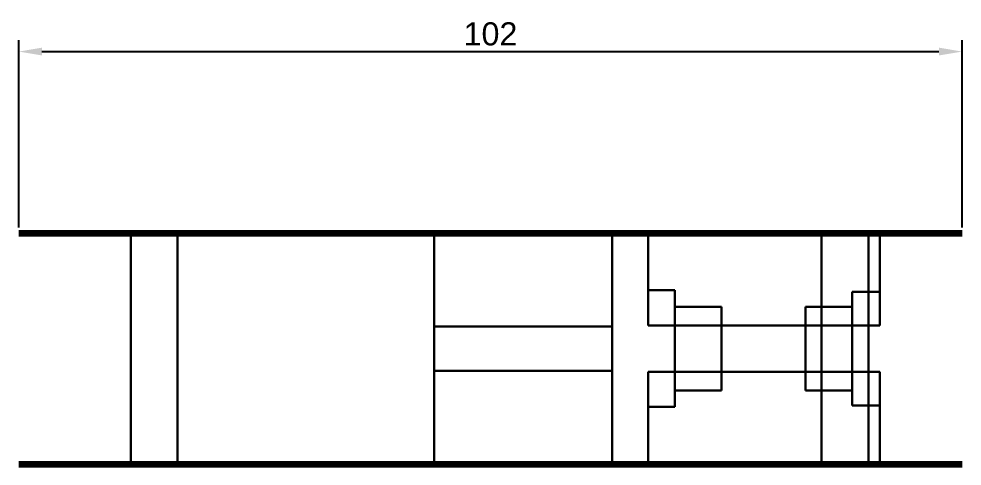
# Model space of a CAD drawing. Header units: millimetres. Extents: x 2180 to 2282, y 1158 to 1302.
# Drawn here: x 2180.4 to 2282.4, y 1253.6 to 1302 of the extents above; entities that cross this region are included whole.
import ezdxf

# ---------------------------------------------------------------- set-up
doc = ezdxf.new("R2010")
doc.units = ezdxf.units.MM
for name, color, linetype in [('BottomLayer', 5, 'Continuous'), ('BottomSolder', 6, 'Continuous'), ('MultiLayer', 9, 'Continuous'), ('TopOverlay', 40, 'Continuous')]:
    doc.layers.add(name, color=color, linetype=linetype)
doc.styles.get("Standard").update_dxf_attribs({"font": 'arial.ttf'})
doc.dimstyles.new('ISO-25', dxfattribs={"dimtxt": 2.5, "dimasz": 2.5, "dimexe": 1.25, "dimexo": 0.625, "dimtad": 1, "dimtxsty": 'Standard', "dimcen": 2.5, "dimadec": 0, "dimazin": 0, "dimtfac": 1, "dimtmove": 0, "dimatfit": 3, "dimfxl": 1, "dimarcsym": 0})

# ---------------------------------------------------------------- blocks, each defined once
blk = doc.blocks.new('*D31')
at = {"color": 0, "lineweight": -2, "transparency": 16777216}
for p, q in [((2180.4, 1279.44), (2180.4, 1299.72)), ((2282.4, 1279.44), (2282.4, 1299.72)), ((2182.9, 1298.47), (2279.9, 1298.47))]:
    blk.add_line(p, q, dxfattribs=at)
at = {"color": 0, "transparency": 16777216}
for points in [[(2182.9, 1298.89), (2182.9, 1298.05), (2180.4, 1298.47)], [(2279.9, 1298.89), (2279.9, 1298.05), (2282.4, 1298.47)]]:
    blk.add_solid(points, dxfattribs=at)
at = {"layer": 'Defpoints', "color": 0, "transparency": 16777216}
for p in [(2282.4, 1298.47), (2180.4, 1278.82), (2282.4, 1278.82)]:
    blk.add_point(p, dxfattribs=at)
at = {"color": 0, "transparency": 16777216, "insert": (2231.4, 1300.37), "char_height": 2.5, "attachment_point": 5}
blk.add_mtext('102', dxfattribs=at)

msp = doc.modelspace()

# ---------------------------------------------------------------- linework, layer by layer
at = {"lineweight": 30, "ltscale": 2, "transparency": 33554687}
for p, q in [((2244.565, 1278.819), (2244.565, 1278.819)), ((2244.565, 1253.817), (2244.565, 1253.817))]:
    msp.add_line(p, q, dxfattribs=at)
at = {"lineweight": 30, "ltscale": 2}
msp.add_line((2282.402, 1253.817), (2282.402, 1253.817), dxfattribs=at)
msp.add_line((2282.402, 1253.817), (2282.402, 1253.817), dxfattribs=at)
at = {"layer": 'BottomLayer', "lineweight": 100, "ltscale": 2}
for p, q in [((2180.402, 1278.819), (2282.402, 1278.819)), ((2180.402, 1253.817), (2282.402, 1253.817))]:
    msp.add_line(p, q, dxfattribs=at)
at = {"layer": 'BottomSolder', "lineweight": 30, "ltscale": 2}
for p, q in [((2192.492, 1278.822), (2197.572, 1278.822)), ((2192.492, 1253.817), (2192.492, 1278.817)), ((2197.572, 1278.817), (2197.572, 1253.817))]:
    msp.add_line(p, q, dxfattribs=at)
at = {"layer": 'BottomSolder', "lineweight": 30, "ltscale": 2, "transparency": 33554687}
for p, q in [((2267.197, 1253.594), (2267.197, 1278.594)), ((2267.197, 1278.594), (2272.277, 1278.594)), ((2272.277, 1278.594), (2272.277, 1253.594))]:
    msp.add_line(p, q, dxfattribs=at)
at = {"layer": 'MultiLayer', "lineweight": 30, "ltscale": 2, "transparency": 33554687}
for p, q in [((2251.349, 1263.817), (2251.349, 1270.844)), ((2251.349, 1270.844), (2256.389, 1270.844)), ((2256.389, 1270.844), (2256.389, 1263.817)), ((2265.454, 1263.817), (2265.454, 1270.844)), ((2265.454, 1270.844), (2270.495, 1270.844)), ((2265.454, 1263.817), (2265.454, 1270.844)), ((2265.454, 1270.844), (2270.495, 1270.844)), ((2270.495, 1270.844), (2270.495, 1263.817)), ((2270.495, 1270.844), (2270.495, 1263.817)), ((2251.349, 1268.819), (2251.349, 1261.792)), ((2256.389, 1268.819), (2251.349, 1268.819)), ((2256.389, 1261.792), (2256.389, 1268.819)), ((2265.454, 1268.819), (2265.454, 1261.792)), ((2270.495, 1268.819), (2265.454, 1268.819)), ((2265.454, 1268.819), (2265.454, 1261.792)), ((2270.495, 1268.819), (2265.454, 1268.819)), ((2270.495, 1261.792), (2270.495, 1268.819)), ((2270.495, 1261.792), (2270.495, 1268.819)), ((2256.389, 1263.817), (2251.349, 1263.817)), ((2270.495, 1263.817), (2265.454, 1263.817)), ((2270.495, 1263.817), (2265.454, 1263.817)), ((2251.349, 1261.792), (2256.389, 1261.792)), ((2265.454, 1261.792), (2270.495, 1261.792)), ((2265.454, 1261.792), (2270.495, 1261.792))]:
    msp.add_line(p, q, dxfattribs=at)
at = {"layer": 'TopOverlay', "lineweight": 30, "ltscale": 2, "transparency": 33554687}
for p, q in [((2225.302, 1278.819), (2225.302, 1263.919)), ((2244.565, 1263.919), (2244.565, 1278.819)), ((2248.442, 1278.819), (2248.442, 1268.819)), ((2273.506, 1268.819), (2273.506, 1278.819)), ((2251.32, 1272.638), (2248.442, 1272.638)), ((2251.32, 1272.638), (2251.32, 1268.819)), ((2270.521, 1268.819), (2270.521, 1272.465)), ((2270.521, 1272.465), (2273.506, 1272.465)), ((2225.302, 1253.817), (2225.302, 1268.717)), ((2225.302, 1268.717), (2244.565, 1268.717)), ((2244.565, 1268.717), (2244.565, 1253.817)), ((2248.442, 1268.819), (2273.506, 1268.819)), ((2225.302, 1263.919), (2244.565, 1263.919)), ((2248.442, 1253.817), (2248.442, 1263.817)), ((2248.442, 1263.817), (2273.506, 1263.817)), ((2251.32, 1259.998), (2251.32, 1263.817)), ((2251.32, 1263.817), (2251.32, 1259.998)), ((2270.521, 1263.817), (2270.521, 1260.171)), ((2273.506, 1263.817), (2273.506, 1253.817)), ((2251.32, 1259.998), (2248.442, 1259.998)), ((2270.521, 1260.171), (2273.506, 1260.171))]:
    msp.add_line(p, q, dxfattribs=at)

# ---------------------------------------------------------------- dimensions: what is measured, and where the dimension line sits
dim = msp.add_linear_dim(base=(2282.402, 1298.469), p1=(2180.402, 1278.819), p2=(2282.402, 1278.819), dimstyle='ISO-25')
dim.commit()
dim.dimension.update_dxf_attribs({"geometry": '*D31', "text_midpoint": (2231.402, 1300.37)})

doc.saveas('drawing.dxf')
